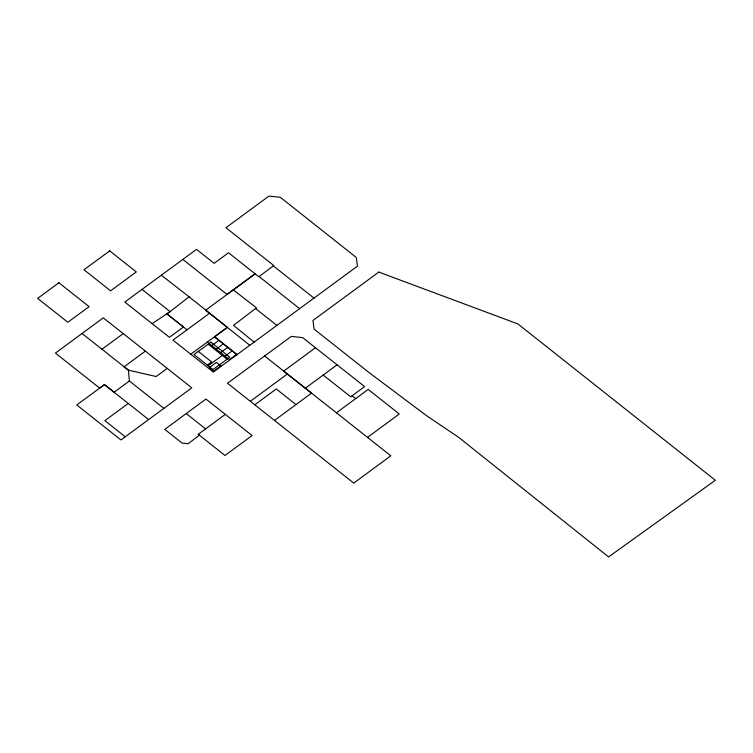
<?xml version="1.0" encoding="UTF-8"?>
<svg xmlns="http://www.w3.org/2000/svg" width="753" height="753" viewBox="0 0 753 753"><rect width="100%" height="100%" fill="white"/><g stroke="black" fill="none" stroke-linecap="round" stroke-linejoin="round"><path stroke-width="1.13" d="M214.558 336.779L237.016 354.682L357.459 266.148L356.291 257.479L280.323 197.314L268.99 196.072L225.947 227.717L273.772 265.555L258.816 276.756L228.554 252.773L214.116 263.324L196.495 249.375L124.81 302.047L152.144 323.668L170.084 311.629L189.097 296.804L249.77 345.288M237.007 354.635L213.315 372.038L172.983 340.13L209.56 313.286L205.654 310.189L233.279 289.877L256.472 307.836L233.543 325.343L254.072 342.116M264.576 355.99L390.807 455.81L353.759 483.106L227.491 383.249L291.307 336.403L302.65 337.626L364.621 386.59L350.729 396.831L323.169 375.06M101.984 349.232L123.228 333.607L191.78 387.842L120.951 439.95L76.778 404.973L104.469 384.614L148.642 419.59M145.376 351.124L124.141 366.777L128.424 370.156L156.163 376.528L167.213 368.405M214.558 336.817L227.321 327.433L209.55 313.239M315.451 347.745L283.674 371.135L311.544 393.122L274.497 420.419M250.335 401.302L287.373 374.025M254.768 404.822L276.276 388.981L295.985 404.577M305.304 388.237L337.071 364.819M336.393 412.832L368.179 389.405L399.278 413.981L367.473 437.408M233.279 289.877L255.116 273.819L227.086 294.461L182.847 259.427M190.791 354.23L227.321 327.386M128.264 403.448L104.865 420.635L125.243 436.778M211.762 345.589L218.935 340.318M216.186 349.1L223.368 343.829M220.62 352.611L227.792 347.34M207.31 365.083L211.621 361.92L198.331 351.397M208.195 365.789L222.286 355.444M225.053 356.122L232.225 350.851M198.237 434.293L224.987 455.471L252.095 435.545L205.955 399.062L164.756 429.379L182.075 443.084L188.118 443.743L199.347 435.215L198.237 434.33L225.316 414.376M187.045 329.833L166.799 313.85L170.084 311.591M161.33 275.231L189.097 296.804M166.799 313.803L183.497 326.981L169.425 337.325L152.144 323.668M123.228 333.607L103.293 317.851L55.43 353.101L99.678 388.134L104.469 384.614L114.089 392.238L129.365 381.009L128.424 370.156M273.33 265.903L313.982 298.103M259.088 276.549L299.619 308.655M255.531 308.523L276.84 325.4M352.15 395.777L355.708 398.582M214.511 336.817L236.649 354.352L229.477 359.623L207.329 342.078M142.025 289.397L170.084 311.629M186.245 413.538L205.616 428.909M82.077 333.504L128.424 370.194M129.356 380.962L163.919 408.361M208.148 344.187L227.058 359.237M58.913 282.761L37.65 298.395L67.836 322.265L89.099 306.64L58.913 282.761M109.712 250.871L84.007 269.772L110.606 290.818L136.302 271.927L109.712 250.871M210.887 342.182L194.029 354.559L212.977 369.582L229.844 357.195L210.887 342.182M216.44 362.438L209.259 367.709L213.692 371.22L220.864 365.949L216.44 362.438M378.806 272.087L312.928 320.467L314.133 329.165L368.866 372.415L426.386 415.581L458.436 437.173L608.584 556.928L715.35 480.273L517.913 323.941L378.806 272.087"/></g></svg>
